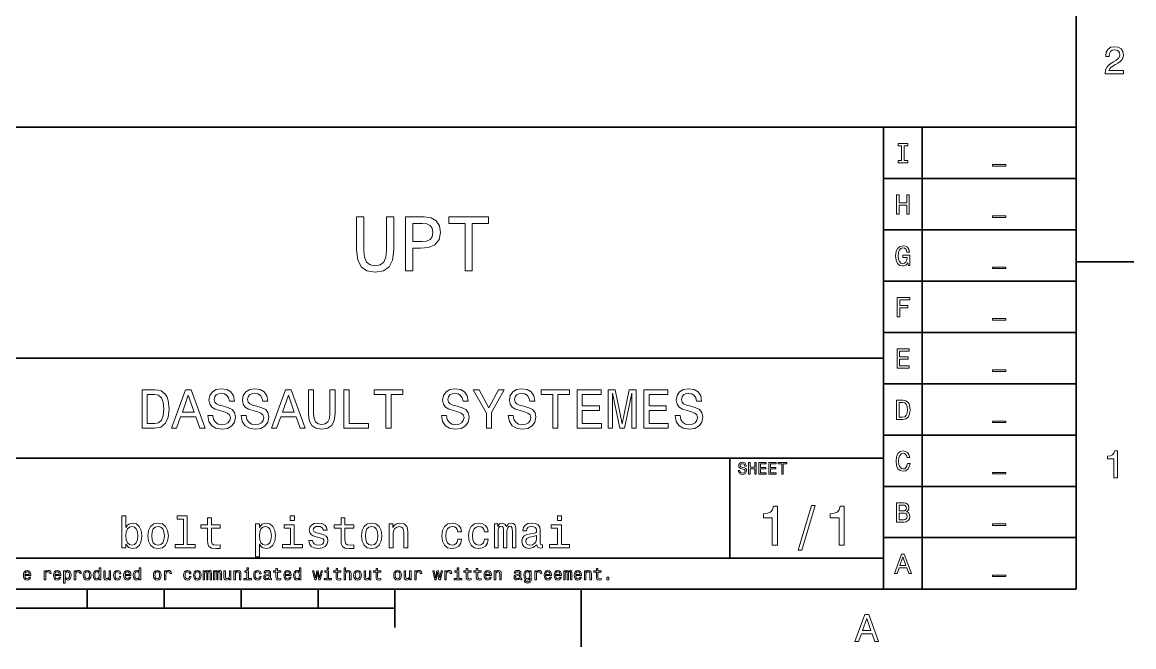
# Model space of a CAD drawing. Extents: x 0 to 297, y 0 to 210.
# Drawn here: x 150.1 to 294.5, y 2.5 to 83.6 of the extents above; entities that cross this region are included whole.
import ezdxf

# ---------------------------------------------------------------- set-up
doc = ezdxf.new("R2010")
doc.units = 0

msp = doc.modelspace()

# ---------------------------------------------------------------- linework, layer by layer
at = {"color": 7, "lineweight": 35}
for p, q in [((287, 10), (287, 200)), ((97, 70), (287, 70)), ((262, 10), (262, 70)), ((267, 10), (267, 70)), ((287, 70), (287, 10)), ((262, 63.33), (287, 63.33)), ((262, 56.67), (287, 56.67)), ((262, 50), (287, 50)), ((262, 43.33), (287, 43.33)), ((97, 40), (262, 40)), ((262, 36.67), (287, 36.67)), ((262, 30), (287, 30)), ((97, 27), (262, 27)), ((262, 23.33), (287, 23.33)), ((262, 16.67), (287, 16.67)), ((97, 14), (262, 14)), ((10, 10), (287, 10)), ((97, 10), (287, 10)), ((98.5, 7.5), (198.5, 7.5))]:
    msp.add_line(p, q, dxfattribs=at)
at = {"color": 7, "lineweight": 35, "ltscale": 0.1875}
for p, q in [((287, 52.5), (294.5, 52.5)), ((222.7, 10), (222.7, 2.5))]:
    msp.add_line(p, q, dxfattribs=at)
at = {"color": 7, "lineweight": 35, "ltscale": 0.325}
msp.add_line((242, 14), (242, 27), dxfattribs=at)
at = {"color": 7, "lineweight": 35, "ltscale": 0.0625}
for p, q in [((158.5, 10), (158.5, 7.5)), ((168.5, 10), (168.5, 7.5)), ((178.5, 10), (178.5, 7.5)), ((188.5, 10), (188.5, 7.5))]:
    msp.add_line(p, q, dxfattribs=at)
at = {"color": 7, "lineweight": 35, "ltscale": 0.125}
msp.add_line((198.5, 10), (198.5, 5), dxfattribs=at)
at = {"color": 7, "lineweight": 13}
for points in [[(290.77, 76.92), (293.18, 76.92), (293.18, 77.35), (291.27, 77.35), (291.38, 77.59), (291.56, 77.78), (292.12, 78.14), (292.42, 78.29), (292.75, 78.51), (292.99, 78.76), (293.12, 79.06), (293.18, 79.4), (293.09, 79.82), (292.85, 80.15), (292.49, 80.37), (292.02, 80.44), (291.54, 80.36), (291.17, 80.12), (290.93, 79.74), (290.85, 79.24), (290.85, 79.17), (291.31, 79.17), (291.31, 79.21), (291.35, 79.55), (291.49, 79.81), (291.71, 79.97), (291.99, 80.02), (292.29, 79.97), (292.5, 79.85), (292.65, 79.65), (292.7, 79.4), (292.66, 79.17), (292.56, 78.97), (292.4, 78.8), (292.18, 78.65), (291.88, 78.49), (291.39, 78.18), (291.04, 77.84), (290.84, 77.44), (290.77, 76.93)], [(264.33, 65.66), (263.87, 65.66), (263.87, 65.36), (265.13, 65.36), (265.13, 65.66), (264.67, 65.66), (264.67, 67.55), (265.13, 67.55), (265.13, 67.86), (263.87, 67.86), (263.87, 67.55), (264.33, 67.55)], [(276.13, 65.14), (276.13, 64.94), (277.87, 64.94), (277.87, 65.14)], [(263.66, 58.69), (264, 58.69), (264, 59.86), (265, 59.86), (265, 58.69), (265.33, 58.69), (265.33, 61.19), (265, 61.19), (265, 60.17), (264, 60.17), (264, 61.19), (263.66, 61.19)], [(193.52, 54), (193.66, 52.74), (194.1, 51.84), (194.85, 51.32), (195.93, 51.14), (197, 51.32), (197.74, 51.84), (198.19, 52.73), (198.34, 54), (198.34, 58.33), (197.4, 58.33), (197.4, 53.95), (197.31, 53.09), (197.04, 52.47), (196.57, 52.11), (195.93, 51.99), (195.26, 52.11), (194.8, 52.47), (194.53, 53.08), (194.45, 53.95), (194.45, 58.33), (193.52, 58.33)], [(199.87, 51.33), (200.8, 51.33), (200.8, 54.29), (201.83, 54.29), (202.87, 54.34), (203.69, 54.69), (204.23, 55.38), (204.41, 56.32), (204.27, 57.18), (203.87, 57.82), (203.2, 58.2), (202.29, 58.33), (199.87, 58.33)], [(207.61, 51.33), (208.54, 51.33), (208.54, 57.49), (210.65, 57.49), (210.65, 58.33), (205.48, 58.33), (205.48, 57.49), (207.61, 57.49)], [(276.13, 58.47), (276.13, 58.27), (277.87, 58.27), (277.87, 58.47)], [(202.04, 57.48), (202.65, 57.42), (203.09, 57.22), (203.35, 56.87), (203.44, 56.32), (203.34, 55.73), (203.07, 55.38), (202.61, 55.2), (201.97, 55.15), (200.8, 55.15), (200.8, 57.48)], [(265.16, 52.36), (265.22, 52.02), (265.4, 52.02), (265.4, 53.37), (264.49, 53.37), (264.49, 53.07), (265.05, 53.07), (265.05, 53.05), (265.01, 52.72), (264.89, 52.47), (264.72, 52.32), (264.5, 52.27), (264.25, 52.33), (264.06, 52.52), (263.94, 52.85), (263.89, 53.28), (263.93, 53.72), (264.06, 54.04), (264.25, 54.24), (264.51, 54.3), (264.69, 54.27), (264.84, 54.17), (264.95, 54), (265.01, 53.77), (265.37, 53.77), (265.27, 54.12), (265.1, 54.38), (264.85, 54.53), (264.54, 54.59), (264.13, 54.5), (263.82, 54.24), (263.62, 53.83), (263.55, 53.27), (263.62, 52.72), (263.82, 52.3), (264.11, 52.04), (264.47, 51.96), (264.68, 51.98), (264.86, 52.06), (265.02, 52.18)], [(276.13, 51.81), (276.13, 51.61), (277.87, 51.61), (277.87, 51.81)], [(263.76, 45.36), (264.1, 45.36), (264.1, 46.51), (265.15, 46.51), (265.15, 46.81), (264.1, 46.81), (264.1, 47.55), (265.39, 47.55), (265.39, 47.86), (263.76, 47.86)], [(276.13, 45.14), (276.13, 44.94), (277.87, 44.94), (277.87, 45.14)], [(263.74, 38.69), (265.33, 38.69), (265.33, 38.99), (264.07, 38.99), (264.07, 39.84), (265.19, 39.84), (265.19, 40.14), (264.07, 40.14), (264.07, 40.89), (265.3, 40.89), (265.3, 41.19), (263.74, 41.19)], [(276.13, 38.47), (276.13, 38.27), (277.87, 38.27), (277.87, 38.47)], [(167.3, 35.88), (165.63, 35.88), (165.63, 30.88), (167.3, 30.88), (168.08, 31.04), (168.66, 31.52), (169.02, 32.31), (169.15, 33.38), (169.04, 34.48), (168.89, 34.91), (168.69, 35.25), (168.11, 35.72), (167.73, 35.84)], [(167.24, 35.28), (167.79, 35.18), (168.17, 34.84), (168.39, 34.25), (168.46, 33.38), (168.38, 32.54), (168.16, 31.95), (167.78, 31.59), (167.24, 31.48), (166.3, 31.48), (166.3, 35.28)], [(169.45, 30.88), (170.11, 30.88), (170.64, 32.35), (172.63, 32.35), (173.16, 30.88), (173.84, 30.88), (172.01, 35.89), (171.27, 35.89)], [(170.87, 32.96), (171.64, 35.17), (172.41, 32.96)], [(174.84, 32.53), (174.18, 32.53), (174.33, 31.77), (174.69, 31.21), (175.24, 30.87), (175.99, 30.74), (176.73, 30.86), (177.29, 31.18), (177.64, 31.67), (177.77, 32.33), (177.66, 32.92), (177.36, 33.3), (176.87, 33.55), (176.21, 33.74), (175.65, 33.88), (175.29, 34.04), (175.08, 34.27), (175.01, 34.63), (175.08, 34.95), (175.26, 35.2), (175.55, 35.36), (175.95, 35.42), (176.35, 35.35), (176.67, 35.15), (176.88, 34.83), (176.98, 34.39), (177.63, 34.39), (177.63, 34.4), (177.52, 35.08), (177.18, 35.59), (176.65, 35.9), (175.93, 36.01), (175.28, 35.9), (174.77, 35.6), (174.45, 35.13), (174.33, 34.53), (174.43, 33.99), (174.7, 33.62), (175.13, 33.37), (175.72, 33.19), (176.31, 33.02), (176.75, 32.86), (177.01, 32.63), (177.11, 32.26), (177.02, 31.88), (176.8, 31.59), (176.46, 31.41), (176.02, 31.35), (175.53, 31.43), (175.16, 31.66), (174.92, 32.03)], [(179.18, 32.53), (178.52, 32.53), (178.66, 31.77), (179.02, 31.21), (179.58, 30.87), (180.33, 30.74), (181.07, 30.86), (181.63, 31.18), (181.98, 31.67), (182.11, 32.33), (182, 32.92), (181.7, 33.3), (181.21, 33.55), (180.55, 33.74), (179.99, 33.88), (179.62, 34.04), (179.41, 34.27), (179.35, 34.63), (179.41, 34.95), (179.6, 35.2), (179.89, 35.36), (180.29, 35.42), (180.69, 35.35), (181.01, 35.15), (181.21, 34.83), (181.32, 34.39), (181.97, 34.39), (181.97, 34.4), (181.86, 35.08), (181.52, 35.59), (180.98, 35.9), (180.26, 36.01), (179.62, 35.9), (179.11, 35.6), (178.79, 35.13), (178.67, 34.53), (178.77, 33.99), (179.04, 33.62), (179.47, 33.37), (180.06, 33.19), (180.65, 33.02), (181.09, 32.86), (181.35, 32.63), (181.45, 32.26), (181.36, 31.88), (181.14, 31.59), (180.8, 31.41), (180.36, 31.35), (179.87, 31.43), (179.49, 31.66), (179.26, 32.03)], [(182.46, 30.88), (183.12, 30.88), (183.65, 32.35), (185.65, 32.35), (186.17, 30.88), (186.85, 30.88), (185.02, 35.89), (184.28, 35.89)], [(183.88, 32.96), (184.65, 35.17), (185.42, 32.96)], [(187.27, 32.78), (187.37, 31.88), (187.68, 31.24), (188.22, 30.87), (188.99, 30.74), (189.75, 30.87), (190.29, 31.24), (190.6, 31.88), (190.71, 32.78), (190.71, 35.88), (190.04, 35.88), (190.04, 32.75), (189.98, 32.13), (189.78, 31.7), (189.45, 31.44), (188.99, 31.35), (188.51, 31.44), (188.18, 31.7), (187.99, 32.13), (187.93, 32.75), (187.93, 35.88), (187.27, 35.88)], [(191.86, 30.88), (195.08, 30.88), (195.08, 31.49), (192.53, 31.49), (192.53, 35.88), (191.86, 35.88)], [(197.33, 30.88), (197.99, 30.88), (197.99, 35.28), (199.51, 35.28), (199.51, 35.88), (195.81, 35.88), (195.81, 35.28), (197.33, 35.28)], [(205.2, 32.53), (204.54, 32.53), (204.69, 31.77), (205.05, 31.21), (205.6, 30.87), (206.35, 30.74), (207.09, 30.86), (207.65, 31.18), (208, 31.67), (208.13, 32.33), (208.02, 32.92), (207.72, 33.3), (207.23, 33.55), (206.57, 33.74), (206.01, 33.88), (205.65, 34.04), (205.44, 34.27), (205.37, 34.63), (205.44, 34.95), (205.62, 35.2), (205.91, 35.36), (206.31, 35.42), (206.71, 35.35), (207.03, 35.15), (207.24, 34.83), (207.34, 34.39), (207.99, 34.39), (207.99, 34.4), (207.88, 35.08), (207.54, 35.59), (207.01, 35.9), (206.29, 36.01), (205.64, 35.9), (205.13, 35.6), (204.81, 35.13), (204.69, 34.53), (204.79, 33.99), (205.06, 33.62), (205.49, 33.37), (206.09, 33.19), (206.67, 33.02), (207.11, 32.86), (207.37, 32.63), (207.47, 32.26), (207.38, 31.88), (207.16, 31.59), (206.82, 31.41), (206.38, 31.35), (205.89, 31.43), (205.52, 31.66), (205.28, 32.03)], [(211.05, 30.88), (211.05, 32.91), (212.69, 35.89), (211.94, 35.89), (210.71, 33.52), (209.46, 35.89), (208.66, 35.89), (210.38, 32.86), (210.38, 30.88)], [(213.87, 32.53), (213.22, 32.53), (213.36, 31.77), (213.72, 31.21), (214.28, 30.87), (215.03, 30.74), (215.77, 30.86), (216.32, 31.18), (216.68, 31.67), (216.81, 32.33), (216.7, 32.92), (216.39, 33.3), (215.9, 33.55), (215.25, 33.74), (214.69, 33.88), (214.32, 34.04), (214.11, 34.27), (214.05, 34.63), (214.11, 34.95), (214.3, 35.2), (214.59, 35.36), (214.98, 35.42), (215.39, 35.35), (215.7, 35.15), (215.91, 34.83), (216.01, 34.39), (216.67, 34.39), (216.67, 34.4), (216.55, 35.08), (216.21, 35.59), (215.68, 35.9), (214.96, 36.01), (214.31, 35.9), (213.81, 35.6), (213.48, 35.13), (213.37, 34.53), (213.46, 33.99), (213.74, 33.62), (214.17, 33.37), (214.76, 33.19), (215.34, 33.02), (215.78, 32.86), (216.05, 32.63), (216.14, 32.26), (216.06, 31.88), (215.83, 31.59), (215.49, 31.41), (215.05, 31.35), (214.56, 31.43), (214.19, 31.66), (213.95, 32.03)], [(219.02, 30.88), (219.68, 30.88), (219.68, 35.28), (221.19, 35.28), (221.19, 35.88), (217.5, 35.88), (217.5, 35.28), (219.02, 35.28)], [(222.17, 30.88), (225.34, 30.88), (225.34, 31.49), (222.84, 31.49), (222.84, 33.18), (225.07, 33.18), (225.07, 33.78), (222.84, 33.78), (222.84, 35.28), (225.29, 35.28), (225.29, 35.88), (222.17, 35.88)], [(226.22, 30.88), (226.78, 30.88), (226.78, 35.42), (227.71, 30.88), (228.33, 30.88), (229.26, 35.42), (229.26, 30.88), (229.82, 30.88), (229.82, 35.88), (228.95, 35.88), (228.02, 31.47), (227.11, 35.88), (226.22, 35.88)], [(230.85, 30.88), (234.02, 30.88), (234.02, 31.49), (231.51, 31.49), (231.51, 33.18), (233.74, 33.18), (233.74, 33.78), (231.51, 33.78), (231.51, 35.28), (233.96, 35.28), (233.96, 35.88), (230.85, 35.88)], [(235.56, 32.53), (234.9, 32.53), (235.05, 31.77), (235.41, 31.21), (235.96, 30.87), (236.71, 30.74), (237.45, 30.86), (238.01, 31.18), (238.36, 31.67), (238.49, 32.33), (238.38, 32.92), (238.08, 33.3), (237.59, 33.55), (236.94, 33.74), (236.37, 33.88), (236.01, 34.04), (235.8, 34.27), (235.73, 34.63), (235.8, 34.95), (235.98, 35.2), (236.27, 35.36), (236.67, 35.42), (237.07, 35.35), (237.39, 35.15), (237.6, 34.83), (237.7, 34.39), (238.35, 34.39), (238.35, 34.4), (238.24, 35.08), (237.9, 35.59), (237.37, 35.9), (236.65, 36.01), (236, 35.9), (235.49, 35.6), (235.17, 35.13), (235.05, 34.53), (235.15, 33.99), (235.42, 33.62), (235.85, 33.37), (236.45, 33.19), (237.03, 33.02), (237.47, 32.86), (237.73, 32.63), (237.83, 32.26), (237.74, 31.88), (237.52, 31.59), (237.18, 31.41), (236.74, 31.35), (236.25, 31.43), (235.88, 31.66), (235.64, 32.03)], [(264.5, 34.52), (263.66, 34.52), (263.66, 32.02), (264.5, 32.02), (264.89, 32.1), (265.18, 32.34), (265.36, 32.74), (265.43, 33.27), (265.37, 33.82), (265.3, 34.04), (265.2, 34.21), (264.9, 34.44), (264.71, 34.5)], [(264.47, 34.22), (264.74, 34.17), (264.93, 34.01), (265.04, 33.71), (265.08, 33.27), (265.04, 32.85), (264.93, 32.56), (264.74, 32.38), (264.47, 32.32), (264, 32.32), (264, 34.22)], [(276.13, 31.81), (276.13, 31.61), (277.87, 31.61), (277.87, 31.81)], [(265.08, 26.29), (265.01, 25.98), (264.89, 25.77), (264.73, 25.63), (264.53, 25.59), (264.3, 25.66), (264.11, 25.85), (263.99, 26.17), (263.95, 26.61), (263.99, 27.04), (264.11, 27.36), (264.29, 27.56), (264.53, 27.63), (264.71, 27.59), (264.85, 27.49), (264.97, 27.33), (265.05, 27.1), (265.39, 27.1), (265.28, 27.45), (265.09, 27.71), (264.84, 27.87), (264.53, 27.93), (264.15, 27.84), (263.86, 27.58), (263.67, 27.17), (263.61, 26.61), (263.67, 26.05), (263.86, 25.63), (264.15, 25.38), (264.53, 25.29), (264.87, 25.36), (265.14, 25.55), (265.33, 25.86), (265.43, 26.29)], [(291.91, 24.42), (292.37, 24.42), (292.37, 27.94), (292.03, 27.94), (291.93, 27.63), (291.75, 27.43), (291.48, 27.31), (291.09, 27.27), (291.09, 26.91), (291.91, 26.91)], [(243.31, 25.41), (243.11, 25.41), (243.16, 25.18), (243.26, 25.02), (243.43, 24.91), (243.65, 24.88), (243.88, 24.91), (244.04, 25.01), (244.15, 25.16), (244.19, 25.35), (244.16, 25.53), (244.07, 25.64), (243.92, 25.72), (243.72, 25.78), (243.55, 25.82), (243.44, 25.87), (243.38, 25.93), (243.36, 26.04), (243.38, 26.14), (243.44, 26.21), (243.52, 26.26), (243.64, 26.28), (243.76, 26.26), (243.86, 26.2), (243.92, 26.1), (243.95, 25.97), (244.15, 25.97), (244.15, 25.98), (244.11, 26.18), (244.01, 26.33), (243.85, 26.43), (243.64, 26.46), (243.44, 26.43), (243.29, 26.33), (243.19, 26.19), (243.16, 26.01), (243.19, 25.85), (243.27, 25.74), (243.4, 25.67), (243.57, 25.61), (243.75, 25.56), (243.88, 25.51), (243.96, 25.44), (243.99, 25.33), (243.96, 25.22), (243.9, 25.13), (243.8, 25.08), (243.66, 25.06), (243.52, 25.08), (243.4, 25.15), (243.33, 25.26)], [(244.45, 24.92), (244.65, 24.92), (244.65, 25.62), (245.25, 25.62), (245.25, 24.92), (245.45, 24.92), (245.45, 26.42), (245.25, 26.42), (245.25, 25.81), (244.65, 25.81), (244.65, 26.42), (244.45, 26.42)], [(245.8, 24.92), (246.75, 24.92), (246.75, 25.1), (246, 25.1), (246, 25.61), (246.67, 25.61), (246.67, 25.79), (246, 25.79), (246, 26.24), (246.73, 26.24), (246.73, 26.42), (245.8, 26.42)], [(247.1, 24.92), (248.05, 24.92), (248.05, 25.1), (247.3, 25.1), (247.3, 25.61), (247.97, 25.61), (247.97, 25.79), (247.3, 25.79), (247.3, 26.24), (248.03, 26.24), (248.03, 26.42), (247.1, 26.42)], [(248.76, 24.92), (248.95, 24.92), (248.95, 26.24), (249.41, 26.24), (249.41, 26.42), (248.3, 26.42), (248.3, 26.24), (248.76, 26.24)], [(276.13, 25.14), (276.13, 24.94), (277.87, 24.94), (277.87, 25.14)], [(247.53, 15.7), (248.19, 15.7), (248.19, 20.74), (247.7, 20.74), (247.57, 20.3), (247.31, 20), (246.91, 19.83), (246.37, 19.77), (246.37, 19.26), (247.53, 19.26)], [(250.88, 15.03), (251.37, 15.03), (253.12, 20.84), (252.61, 20.84)], [(256.21, 15.7), (256.86, 15.7), (256.86, 20.74), (256.37, 20.74), (256.24, 20.3), (255.98, 20), (255.59, 19.83), (255.04, 19.77), (255.04, 19.26), (256.21, 19.26)], [(264.95, 20.04), (265.2, 20.25), (265.27, 20.39), (265.29, 20.56), (265.24, 20.83), (265.1, 21.03), (264.87, 21.15), (264.56, 21.19), (263.67, 21.19), (263.67, 18.69), (264.61, 18.69), (264.94, 18.74), (265.19, 18.89), (265.35, 19.12), (265.4, 19.44), (265.37, 19.65), (265.28, 19.83), (265.14, 19.96)], [(264.49, 20.15), (264, 20.15), (264, 20.89), (264.52, 20.89), (264.71, 20.87), (264.85, 20.81), (264.93, 20.69), (264.96, 20.53), (264.93, 20.36), (264.84, 20.25), (264.69, 20.17)], [(163.53, 15.84), (163.9, 15.39), (164.41, 15.25), (164.9, 15.36), (165.29, 15.69), (165.53, 16.21), (165.62, 16.91), (165.53, 17.61), (165.28, 18.13), (164.9, 18.45), (164.41, 18.56), (163.91, 18.41), (163.7, 18.23), (163.53, 17.98), (163.53, 19.5), (163.02, 19.5), (163.02, 15.36), (163.53, 15.36)], [(171, 19.07), (171, 15.79), (169.95, 15.79), (169.95, 15.36), (172.54, 15.36), (172.54, 15.79), (171.5, 15.79), (171.5, 19.5), (170.2, 19.5), (170.2, 19.07)], [(174.14, 17.92), (174.14, 16.37), (174.17, 15.87), (174.33, 15.52), (174.66, 15.32), (175.2, 15.25), (175.8, 15.28), (175.8, 15.72), (175.37, 15.68), (174.97, 15.73), (174.76, 15.87), (174.66, 16.12), (174.65, 16.46), (174.65, 17.92), (175.8, 17.92), (175.8, 18.35), (174.65, 18.35), (174.65, 19.26), (174.14, 19.26), (174.14, 18.35), (173.26, 18.35), (173.26, 17.92)], [(185.44, 19.5), (184.9, 19.5), (184.9, 18.92), (185.44, 18.92)], [(191.49, 17.92), (191.49, 16.37), (191.52, 15.87), (191.68, 15.52), (192.01, 15.32), (192.55, 15.25), (193.15, 15.28), (193.15, 15.72), (192.71, 15.68), (192.32, 15.73), (192.1, 15.87), (192.01, 16.12), (191.99, 16.46), (191.99, 17.92), (193.15, 17.92), (193.15, 18.35), (191.99, 18.35), (191.99, 19.26), (191.49, 19.26), (191.49, 18.35), (190.61, 18.35), (190.61, 17.92)], [(220.13, 19.5), (219.6, 19.5), (219.6, 18.92), (220.13, 18.92)], [(264.57, 18.99), (264, 18.99), (264, 19.85), (264.54, 19.85), (264.76, 19.83), (264.93, 19.75), (265.02, 19.62), (265.05, 19.43), (265.02, 19.23), (264.93, 19.1), (264.78, 19.01)], [(165.1, 16.91), (165.04, 16.39), (164.89, 16.01), (164.64, 15.78), (164.33, 15.71), (163.99, 15.78), (163.74, 16.01), (163.59, 16.39), (163.53, 16.91), (163.59, 17.43), (163.74, 17.8), (163.99, 18.03), (164.33, 18.11), (164.64, 18.03), (164.89, 17.8), (165.04, 17.42)], [(166.37, 16.9), (166.46, 16.2), (166.73, 15.68), (167.15, 15.36), (167.71, 15.25), (168.27, 15.36), (168.69, 15.68), (168.96, 16.2), (169.05, 16.9), (168.96, 17.61), (168.69, 18.13), (168.27, 18.45), (167.71, 18.56), (167.15, 18.45), (166.73, 18.13), (166.46, 17.61)], [(166.89, 16.91), (166.94, 17.43), (167.1, 17.8), (167.36, 18.03), (167.71, 18.12), (168.06, 18.03), (168.32, 17.81), (168.48, 17.43), (168.54, 16.91), (168.48, 16.39), (168.32, 16.01), (168.06, 15.78), (167.71, 15.7), (167.36, 15.78), (167.1, 16.01), (166.94, 16.39)], [(180.88, 17.98), (180.88, 18.46), (180.37, 18.46), (180.37, 14.16), (180.88, 14.16), (180.88, 15.83), (181.05, 15.56), (181.26, 15.38), (181.76, 15.25), (182.25, 15.36), (182.63, 15.69), (182.88, 16.21), (182.97, 16.91), (182.88, 17.61), (182.63, 18.13), (182.25, 18.45), (181.76, 18.56), (181.49, 18.53), (181.25, 18.42), (181.05, 18.24)], [(181.68, 15.71), (181.34, 15.78), (181.09, 16.01), (180.93, 16.39), (180.88, 16.91), (180.93, 17.43), (181.09, 17.8), (181.34, 18.03), (181.68, 18.11), (181.99, 18.03), (182.24, 17.8), (182.39, 17.42), (182.45, 16.91), (182.39, 16.39), (182.24, 16.01), (181.99, 15.78)], [(185.42, 15.79), (185.42, 18.35), (184.12, 18.35), (184.12, 17.92), (184.91, 17.92), (184.91, 15.79), (183.87, 15.79), (183.87, 15.36), (186.47, 15.36), (186.47, 15.79)], [(188.85, 17.16), (188.36, 17.28), (188, 17.41), (187.88, 17.68), (187.91, 17.87), (188.03, 18.01), (188.23, 18.1), (188.51, 18.13), (188.78, 18.1), (189, 17.99), (189.14, 17.84), (189.19, 17.63), (189.69, 17.63), (189.69, 17.64), (189.6, 18.02), (189.37, 18.31), (189, 18.5), (188.51, 18.56), (188.02, 18.5), (187.67, 18.31), (187.44, 18.02), (187.37, 17.67), (187.42, 17.32), (187.59, 17.08), (187.85, 16.9), (188.24, 16.78), (188.8, 16.65), (189.15, 16.5), (189.24, 16.39), (189.27, 16.21), (189.22, 16), (189.08, 15.84), (188.86, 15.73), (188.56, 15.7), (188.24, 15.73), (188.01, 15.86), (187.86, 16.05), (187.79, 16.32), (187.3, 16.32), (187.38, 15.86), (187.62, 15.53), (187.99, 15.33), (188.51, 15.25), (189.05, 15.33), (189.45, 15.53), (189.69, 15.85), (189.78, 16.27), (189.72, 16.63), (189.54, 16.88), (189.24, 17.04)], [(194.13, 16.9), (194.22, 16.2), (194.48, 15.68), (194.9, 15.36), (195.47, 15.25), (196.03, 15.36), (196.45, 15.68), (196.71, 16.2), (196.81, 16.9), (196.71, 17.61), (196.45, 18.13), (196.03, 18.45), (195.47, 18.56), (194.9, 18.45), (194.48, 18.13), (194.22, 17.61)], [(194.65, 16.91), (194.7, 17.43), (194.86, 17.8), (195.12, 18.03), (195.47, 18.12), (195.82, 18.03), (196.07, 17.81), (196.24, 17.43), (196.29, 16.91), (196.24, 16.39), (196.07, 16.01), (195.82, 15.78), (195.47, 15.7), (195.12, 15.78), (194.86, 16.01), (194.7, 16.39)], [(197.75, 15.36), (198.25, 15.36), (198.25, 17.15), (198.31, 17.56), (198.47, 17.86), (198.73, 18.04), (199.08, 18.11), (199.35, 18.05), (199.53, 17.9), (199.61, 17.64), (199.64, 17.29), (199.64, 15.36), (200.15, 15.36), (200.15, 17.39), (200.13, 17.8), (200.02, 18.14), (199.68, 18.46), (199.15, 18.56), (198.86, 18.52), (198.61, 18.41), (198.4, 18.23), (198.23, 17.98), (198.23, 18.46), (197.75, 18.46)], [(206.66, 17.43), (207.16, 17.43), (207.05, 17.89), (206.81, 18.25), (206.42, 18.48), (205.92, 18.56), (205.37, 18.45), (204.95, 18.13), (204.68, 17.6), (204.59, 16.9), (204.67, 16.2), (204.93, 15.68), (205.34, 15.36), (205.9, 15.25), (206.4, 15.34), (206.78, 15.58), (207.05, 15.96), (207.16, 16.47), (206.68, 16.47), (206.59, 16.14), (206.43, 15.9), (206.2, 15.75), (205.92, 15.71), (205.57, 15.78), (205.31, 16.01), (205.16, 16.39), (205.11, 16.92), (205.16, 17.44), (205.32, 17.81), (205.58, 18.04), (205.92, 18.12), (206.22, 18.07), (206.44, 17.94), (206.59, 17.72)], [(210.13, 17.43), (210.63, 17.43), (210.52, 17.89), (210.28, 18.25), (209.89, 18.48), (209.39, 18.56), (208.84, 18.45), (208.41, 18.13), (208.15, 17.6), (208.06, 16.9), (208.14, 16.2), (208.4, 15.68), (208.81, 15.36), (209.37, 15.25), (209.87, 15.34), (210.25, 15.58), (210.52, 15.96), (210.63, 16.47), (210.15, 16.47), (210.06, 16.14), (209.9, 15.9), (209.67, 15.75), (209.39, 15.71), (209.04, 15.78), (208.78, 16.01), (208.63, 16.39), (208.58, 16.92), (208.63, 17.44), (208.79, 17.81), (209.05, 18.04), (209.39, 18.12), (209.69, 18.07), (209.91, 17.94), (210.06, 17.72)], [(211.42, 15.36), (211.89, 15.36), (211.89, 17.43), (211.92, 17.74), (212.01, 17.97), (212.14, 18.1), (212.31, 18.15), (212.45, 18.1), (212.54, 17.99), (212.59, 17.79), (212.61, 17.53), (212.61, 15.36), (213.04, 15.36), (213.04, 17.43), (213.07, 17.73), (213.16, 17.96), (213.3, 18.1), (213.47, 18.15), (213.61, 18.1), (213.7, 17.99), (213.76, 17.53), (213.76, 15.36), (214.22, 15.36), (214.22, 17.5), (214.2, 17.94), (214.1, 18.28), (213.92, 18.49), (213.62, 18.56), (213.27, 18.45), (213, 18.12), (212.78, 18.44), (212.43, 18.56), (212.1, 18.45), (211.87, 18.13), (211.87, 18.46), (211.42, 18.46)], [(216.93, 15.76), (216.93, 15.75), (216.96, 15.55), (217.05, 15.41), (217.41, 15.3), (217.69, 15.35), (217.69, 15.74), (217.57, 15.72), (217.41, 15.8), (217.38, 16.03), (217.38, 17.63), (217.31, 18.04), (217.11, 18.33), (216.76, 18.5), (216.27, 18.56), (215.78, 18.5), (215.42, 18.3), (215.2, 17.99), (215.12, 17.59), (215.12, 17.56), (215.58, 17.56), (215.62, 17.8), (215.75, 17.97), (215.95, 18.07), (216.25, 18.12), (216.53, 18.09), (216.73, 18), (216.85, 17.85), (216.89, 17.64), (216.87, 17.4), (216.78, 17.28), (216.55, 17.22), (216.12, 17.18), (215.62, 17.07), (215.27, 16.89), (215.06, 16.6), (215, 16.17), (215.05, 15.79), (215.23, 15.51), (215.52, 15.33), (215.92, 15.27), (216.46, 15.39)], [(220.12, 15.79), (220.12, 18.35), (218.81, 18.35), (218.81, 17.92), (219.61, 17.92), (219.61, 15.79), (218.57, 15.79), (218.57, 15.36), (221.16, 15.36), (221.16, 15.79)], [(276.13, 18.47), (276.13, 18.27), (277.87, 18.27), (277.87, 18.47)], [(216.88, 16.44), (216.81, 16.14), (216.62, 15.91), (216.35, 15.76), (216.01, 15.71), (215.79, 15.74), (215.63, 15.83), (215.53, 15.99), (215.5, 16.22), (215.53, 16.42), (215.62, 16.56), (215.99, 16.73), (216.46, 16.8), (216.88, 16.93)], [(263.4, 12.02), (263.74, 12.02), (264, 12.76), (265, 12.76), (265.26, 12.02), (265.6, 12.02), (264.68, 14.53), (264.32, 14.53)], [(264.11, 13.06), (264.5, 14.17), (264.89, 13.06)], [(150.42, 11.74), (151.18, 11.74), (151.18, 11.83), (151.14, 12.08), (151.05, 12.26), (150.9, 12.38), (150.7, 12.42), (150.5, 12.37), (150.35, 12.25), (150.25, 12.06), (150.22, 11.8), (150.25, 11.53), (150.35, 11.34), (150.5, 11.21), (150.69, 11.17), (150.86, 11.2), (151, 11.27), (151.1, 11.39), (151.16, 11.55), (150.97, 11.55), (150.93, 11.46), (150.87, 11.4), (150.71, 11.34), (150.59, 11.37), (150.5, 11.44), (150.44, 11.57), (150.42, 11.73)], [(150.42, 11.9), (150.44, 12.05), (150.5, 12.16), (150.59, 12.23), (150.7, 12.25), (150.82, 12.23), (150.91, 12.16), (150.96, 12.05), (150.98, 11.9)], [(152.92, 11.21), (153.11, 11.21), (153.11, 11.88), (153.13, 12.04), (153.19, 12.15), (153.29, 12.22), (153.41, 12.25), (153.51, 12.23), (153.58, 12.19), (153.62, 12.11), (153.64, 12.01), (153.83, 12.01), (153.8, 12.19), (153.73, 12.31), (153.61, 12.39), (153.45, 12.42), (153.34, 12.4), (153.25, 12.36), (153.16, 12.28), (153.1, 12.18), (153.1, 12.38), (152.92, 12.38)], [(154.32, 11.74), (155.08, 11.74), (155.08, 11.83), (155.05, 12.08), (154.95, 12.26), (154.8, 12.38), (154.6, 12.42), (154.4, 12.37), (154.25, 12.25), (154.15, 12.06), (154.12, 11.8), (154.15, 11.53), (154.25, 11.34), (154.4, 11.21), (154.59, 11.17), (154.76, 11.2), (154.9, 11.27), (155, 11.39), (155.06, 11.55), (154.87, 11.55), (154.83, 11.46), (154.78, 11.4), (154.62, 11.34), (154.49, 11.37), (154.4, 11.44), (154.34, 11.57), (154.32, 11.73)], [(154.32, 11.9), (154.34, 12.05), (154.4, 12.16), (154.49, 12.23), (154.61, 12.25), (154.72, 12.23), (154.81, 12.16), (154.86, 12.05), (154.88, 11.9)], [(155.63, 12.2), (155.63, 12.38), (155.44, 12.38), (155.44, 10.76), (155.63, 10.76), (155.63, 11.39), (155.7, 11.29), (155.78, 11.22), (155.97, 11.17), (156.15, 11.21), (156.29, 11.34), (156.38, 11.53), (156.42, 11.8), (156.38, 12.06), (156.29, 12.25), (156.15, 12.37), (155.97, 12.42), (155.86, 12.4), (155.77, 12.36), (155.7, 12.29)], [(155.93, 11.34), (155.81, 11.37), (155.71, 11.46), (155.65, 11.6), (155.64, 11.8), (155.65, 11.99), (155.71, 12.13), (155.81, 12.22), (155.93, 12.25), (156.05, 12.22), (156.14, 12.13), (156.2, 11.99), (156.22, 11.8), (156.2, 11.6), (156.14, 11.46), (156.05, 11.37)], [(156.83, 11.21), (157.02, 11.21), (157.02, 11.88), (157.04, 12.04), (157.09, 12.15), (157.19, 12.22), (157.32, 12.25), (157.41, 12.23), (157.48, 12.19), (157.53, 12.11), (157.54, 12.01), (157.73, 12.01), (157.71, 12.19), (157.64, 12.31), (157.52, 12.39), (157.36, 12.42), (157.25, 12.4), (157.15, 12.36), (157.07, 12.28), (157, 12.18), (157, 12.38), (156.83, 12.38)], [(158, 11.79), (158.03, 11.53), (158.13, 11.34), (158.29, 11.21), (158.5, 11.17), (158.71, 11.21), (158.87, 11.33), (158.97, 11.53), (159.01, 11.79), (158.97, 12.06), (158.87, 12.25), (158.71, 12.37), (158.5, 12.42), (158.29, 12.37), (158.13, 12.25), (158.03, 12.06)], [(158.19, 11.8), (158.21, 11.99), (158.27, 12.13), (158.37, 12.22), (158.5, 12.25), (158.63, 12.22), (158.73, 12.13), (158.79, 11.99), (158.81, 11.8), (158.79, 11.6), (158.73, 11.46), (158.63, 11.37), (158.5, 11.34), (158.37, 11.37), (158.27, 11.46), (158.21, 11.6)], [(160.07, 11.39), (160.07, 11.21), (160.26, 11.21), (160.26, 12.77), (160.07, 12.77), (160.07, 12.2), (159.93, 12.36), (159.84, 12.4), (159.74, 12.42), (159.55, 12.37), (159.41, 12.25), (159.32, 12.06), (159.29, 11.8), (159.32, 11.53), (159.41, 11.34), (159.55, 11.21), (159.74, 11.17), (159.84, 11.19), (159.93, 11.23)], [(159.77, 12.25), (159.9, 12.22), (159.99, 12.13), (160.05, 11.99), (160.07, 11.8), (160.05, 11.6), (159.99, 11.46), (159.9, 11.37), (159.77, 11.34), (159.65, 11.37), (159.56, 11.46), (159.5, 11.6), (159.48, 11.8), (159.5, 11.99), (159.56, 12.13), (159.65, 12.22)], [(161.55, 12.38), (161.36, 12.38), (161.36, 11.7), (161.34, 11.55), (161.28, 11.44), (161.18, 11.37), (161.05, 11.35), (160.95, 11.36), (160.89, 11.42), (160.85, 11.5), (160.84, 11.63), (160.84, 12.38), (160.65, 12.38), (160.65, 11.61), (160.66, 11.46), (160.7, 11.33), (160.82, 11.21), (161.03, 11.17), (161.13, 11.19), (161.23, 11.23), (161.31, 11.29), (161.37, 11.39), (161.37, 11.21), (161.55, 11.21)], [(162.7, 11.99), (162.89, 11.99), (162.85, 12.16), (162.76, 12.3), (162.61, 12.38), (162.42, 12.42), (162.21, 12.37), (162.06, 12.25), (161.96, 12.06), (161.92, 11.79), (161.96, 11.53), (162.05, 11.34), (162.21, 11.21), (162.42, 11.17), (162.6, 11.21), (162.75, 11.3), (162.85, 11.44), (162.89, 11.63), (162.71, 11.63), (162.68, 11.51), (162.61, 11.42), (162.53, 11.36), (162.42, 11.34), (162.29, 11.37), (162.2, 11.46), (162.14, 11.6), (162.12, 11.8), (162.14, 11.99), (162.2, 12.13), (162.29, 12.22), (162.42, 12.25), (162.53, 12.23), (162.62, 12.18), (162.68, 12.1)], [(163.43, 11.74), (164.19, 11.74), (164.19, 11.83), (164.16, 12.08), (164.06, 12.26), (163.91, 12.38), (163.71, 12.42), (163.51, 12.37), (163.36, 12.25), (163.26, 12.06), (163.23, 11.8), (163.26, 11.53), (163.36, 11.34), (163.51, 11.21), (163.7, 11.17), (163.87, 11.2), (164.01, 11.27), (164.11, 11.39), (164.17, 11.55), (163.98, 11.55), (163.94, 11.46), (163.89, 11.4), (163.73, 11.34), (163.6, 11.37), (163.51, 11.44), (163.45, 11.57), (163.43, 11.73)], [(163.43, 11.9), (163.45, 12.05), (163.51, 12.16), (163.6, 12.23), (163.71, 12.25), (163.83, 12.23), (163.92, 12.16), (163.97, 12.05), (163.99, 11.9)], [(165.28, 11.39), (165.28, 11.21), (165.47, 11.21), (165.47, 12.77), (165.28, 12.77), (165.28, 12.2), (165.13, 12.36), (165.04, 12.4), (164.94, 12.42), (164.76, 12.37), (164.62, 12.25), (164.52, 12.06), (164.49, 11.8), (164.52, 11.53), (164.62, 11.34), (164.76, 11.21), (164.94, 11.17), (165.04, 11.19), (165.13, 11.23)], [(164.97, 12.25), (165.1, 12.22), (165.2, 12.13), (165.25, 11.99), (165.27, 11.8), (165.25, 11.6), (165.2, 11.46), (165.1, 11.37), (164.97, 11.34), (164.86, 11.37), (164.77, 11.46), (164.7, 11.6), (164.69, 11.8), (164.7, 11.99), (164.77, 12.13), (164.86, 12.22)], [(167.11, 11.79), (167.14, 11.53), (167.24, 11.34), (167.4, 11.21), (167.61, 11.17), (167.82, 11.21), (167.98, 11.33), (168.08, 11.53), (168.12, 11.79), (168.08, 12.06), (167.98, 12.25), (167.82, 12.37), (167.61, 12.42), (167.4, 12.37), (167.24, 12.25), (167.14, 12.06)], [(167.3, 11.8), (167.32, 11.99), (167.38, 12.13), (167.48, 12.22), (167.61, 12.25), (167.74, 12.22), (167.84, 12.13), (167.9, 11.99), (167.92, 11.8), (167.9, 11.6), (167.84, 11.46), (167.74, 11.37), (167.61, 11.34), (167.48, 11.37), (167.38, 11.46), (167.32, 11.6)], [(168.54, 11.21), (168.73, 11.21), (168.73, 11.88), (168.75, 12.04), (168.8, 12.15), (168.9, 12.22), (169.03, 12.25), (169.12, 12.23), (169.19, 12.19), (169.24, 12.11), (169.25, 12.01), (169.44, 12.01), (169.42, 12.19), (169.35, 12.31), (169.23, 12.39), (169.07, 12.42), (168.96, 12.4), (168.86, 12.36), (168.78, 12.28), (168.71, 12.18), (168.71, 12.38), (168.54, 12.38)], [(171.81, 11.99), (171.99, 11.99), (171.96, 12.16), (171.86, 12.3), (171.72, 12.38), (171.53, 12.42), (171.32, 12.37), (171.16, 12.25), (171.07, 12.06), (171.03, 11.79), (171.06, 11.53), (171.16, 11.34), (171.31, 11.21), (171.52, 11.17), (171.71, 11.21), (171.85, 11.3), (171.95, 11.44), (172, 11.63), (171.82, 11.63), (171.78, 11.51), (171.72, 11.42), (171.64, 11.36), (171.53, 11.34), (171.4, 11.37), (171.3, 11.46), (171.24, 11.6), (171.23, 11.8), (171.24, 11.99), (171.31, 12.13), (171.4, 12.22), (171.53, 12.25), (171.64, 12.23), (171.73, 12.18), (171.78, 12.1)], [(172.31, 11.79), (172.35, 11.53), (172.45, 11.34), (172.6, 11.21), (172.82, 11.17), (173.03, 11.21), (173.18, 11.33), (173.28, 11.53), (173.32, 11.79), (173.28, 12.06), (173.18, 12.25), (173.03, 12.37), (172.82, 12.42), (172.6, 12.37), (172.45, 12.25), (172.35, 12.06)], [(172.51, 11.8), (172.53, 11.99), (172.59, 12.13), (172.68, 12.22), (172.82, 12.25), (172.95, 12.22), (173.04, 12.13), (173.1, 11.99), (173.13, 11.8), (173.1, 11.6), (173.04, 11.46), (172.95, 11.37), (172.82, 11.34), (172.68, 11.37), (172.59, 11.46), (172.53, 11.6)], [(173.59, 11.21), (173.77, 11.21), (173.77, 11.99), (173.78, 12.11), (173.81, 12.19), (173.86, 12.24), (173.93, 12.26), (173.98, 12.24), (174.01, 12.2), (174.03, 12.13), (174.04, 12.03), (174.04, 11.21), (174.2, 11.21), (174.2, 11.99), (174.21, 12.1), (174.24, 12.19), (174.3, 12.24), (174.36, 12.26), (174.41, 12.24), (174.45, 12.2), (174.47, 12.03), (174.47, 11.21), (174.64, 11.21), (174.64, 12.02), (174.63, 12.18), (174.6, 12.31), (174.53, 12.39), (174.42, 12.42), (174.29, 12.37), (174.18, 12.25), (174.1, 12.37), (173.97, 12.42), (173.85, 12.37), (173.76, 12.25), (173.76, 12.38), (173.59, 12.38)], [(174.9, 11.21), (175.07, 11.21), (175.07, 11.99), (175.08, 12.11), (175.11, 12.19), (175.16, 12.24), (175.23, 12.26), (175.28, 12.24), (175.31, 12.2), (175.33, 12.13), (175.34, 12.03), (175.34, 11.21), (175.5, 11.21), (175.5, 11.99), (175.51, 12.1), (175.55, 12.19), (175.6, 12.24), (175.66, 12.26), (175.71, 12.24), (175.75, 12.2), (175.77, 12.03), (175.77, 11.21), (175.95, 11.21), (175.95, 12.02), (175.94, 12.18), (175.9, 12.31), (175.83, 12.39), (175.72, 12.42), (175.59, 12.37), (175.49, 12.25), (175.41, 12.37), (175.27, 12.42), (175.15, 12.37), (175.06, 12.25), (175.06, 12.38), (174.9, 12.38)], [(177.17, 12.38), (176.98, 12.38), (176.98, 11.7), (176.96, 11.55), (176.89, 11.44), (176.8, 11.37), (176.67, 11.35), (176.57, 11.36), (176.5, 11.42), (176.46, 11.5), (176.46, 11.63), (176.46, 12.38), (176.27, 12.38), (176.27, 11.61), (176.27, 11.46), (176.31, 11.33), (176.44, 11.21), (176.64, 11.17), (176.75, 11.19), (176.84, 11.23), (176.92, 11.29), (176.99, 11.39), (176.99, 11.21), (177.17, 11.21)], [(177.57, 11.21), (177.76, 11.21), (177.76, 11.88), (177.78, 12.04), (177.85, 12.15), (177.94, 12.22), (178.07, 12.25), (178.18, 12.22), (178.24, 12.17), (178.27, 12.07), (178.28, 11.94), (178.28, 11.21), (178.47, 11.21), (178.47, 11.98), (178.47, 12.13), (178.43, 12.26), (178.3, 12.38), (178.1, 12.42), (177.99, 12.4), (177.9, 12.36), (177.82, 12.29), (177.76, 12.2), (177.76, 12.38), (177.57, 12.38)], [(179.46, 11.37), (179.46, 12.34), (178.97, 12.34), (178.97, 12.17), (179.27, 12.17), (179.27, 11.37), (178.88, 11.37), (178.88, 11.21), (179.85, 11.21), (179.85, 11.37)], [(179.46, 12.77), (179.26, 12.77), (179.26, 12.55), (179.46, 12.55)], [(180.91, 11.99), (181.1, 11.99), (181.06, 12.16), (180.97, 12.3), (180.83, 12.38), (180.64, 12.42), (180.43, 12.37), (180.27, 12.25), (180.17, 12.06), (180.14, 11.79), (180.17, 11.53), (180.27, 11.34), (180.42, 11.21), (180.63, 11.17), (180.82, 11.21), (180.96, 11.3), (181.06, 11.44), (181.11, 11.63), (180.92, 11.63), (180.89, 11.51), (180.83, 11.42), (180.74, 11.36), (180.64, 11.34), (180.51, 11.37), (180.41, 11.46), (180.35, 11.6), (180.33, 11.8), (180.35, 11.99), (180.41, 12.13), (180.51, 12.22), (180.64, 12.25), (180.75, 12.23), (180.84, 12.18), (180.89, 12.1)], [(182.17, 11.37), (182.17, 11.36), (182.18, 11.29), (182.21, 11.23), (182.35, 11.19), (182.45, 11.21), (182.45, 11.36), (182.41, 11.35), (182.35, 11.38), (182.34, 11.47), (182.34, 12.07), (182.31, 12.22), (182.23, 12.33), (182.1, 12.39), (181.92, 12.42), (181.73, 12.39), (181.6, 12.32), (181.52, 12.2), (181.49, 12.05), (181.49, 12.04), (181.66, 12.04), (181.67, 12.13), (181.72, 12.19), (181.8, 12.23), (181.91, 12.25), (182.02, 12.24), (182.09, 12.2), (182.14, 12.15), (182.15, 12.07), (182.14, 11.98), (182.11, 11.93), (182.02, 11.91), (181.86, 11.9), (181.67, 11.86), (181.54, 11.79), (181.46, 11.68), (181.44, 11.52), (181.46, 11.38), (181.53, 11.27), (181.64, 11.2), (181.79, 11.18), (181.99, 11.23)], [(182.14, 11.62), (182.12, 11.51), (182.05, 11.42), (181.95, 11.37), (181.82, 11.35), (181.74, 11.36), (181.68, 11.39), (181.64, 11.45), (181.63, 11.54), (181.64, 11.61), (181.67, 11.67), (181.81, 11.73), (181.99, 11.75), (182.14, 11.8)], [(183.03, 12.17), (183.03, 11.59), (183.05, 11.4), (183.11, 11.27), (183.23, 11.2), (183.43, 11.17), (183.66, 11.18), (183.66, 11.35), (183.49, 11.34), (183.34, 11.35), (183.26, 11.41), (183.23, 11.5), (183.22, 11.62), (183.22, 12.17), (183.66, 12.17), (183.66, 12.34), (183.22, 12.34), (183.22, 12.68), (183.03, 12.68), (183.03, 12.34), (182.7, 12.34), (182.7, 12.17)], [(184.25, 11.74), (185.01, 11.74), (185.01, 11.83), (184.97, 12.08), (184.88, 12.26), (184.73, 12.38), (184.53, 12.42), (184.33, 12.37), (184.18, 12.25), (184.08, 12.06), (184.05, 11.8), (184.08, 11.53), (184.18, 11.34), (184.33, 11.21), (184.52, 11.17), (184.69, 11.2), (184.83, 11.27), (184.93, 11.39), (184.99, 11.55), (184.8, 11.55), (184.76, 11.46), (184.7, 11.4), (184.54, 11.34), (184.42, 11.37), (184.33, 11.44), (184.27, 11.57), (184.25, 11.73)], [(184.25, 11.9), (184.27, 12.05), (184.33, 12.16), (184.42, 12.23), (184.53, 12.25), (184.65, 12.23), (184.74, 12.16), (184.79, 12.05), (184.81, 11.9)], [(186.09, 11.39), (186.09, 11.21), (186.28, 11.21), (186.28, 12.77), (186.1, 12.77), (186.1, 12.2), (185.95, 12.36), (185.86, 12.4), (185.76, 12.42), (185.58, 12.37), (185.43, 12.25), (185.34, 12.06), (185.31, 11.8), (185.34, 11.53), (185.43, 11.34), (185.58, 11.21), (185.76, 11.17), (185.86, 11.19), (185.95, 11.23)], [(185.79, 12.25), (185.92, 12.22), (186.01, 12.13), (186.07, 11.99), (186.09, 11.8), (186.07, 11.6), (186.01, 11.46), (185.92, 11.37), (185.79, 11.34), (185.67, 11.37), (185.58, 11.46), (185.52, 11.6), (185.5, 11.8), (185.52, 11.99), (185.58, 12.13), (185.67, 12.22)], [(188.26, 11.21), (188.43, 12.2), (188.6, 11.21), (188.78, 11.21), (189.07, 12.38), (188.89, 12.38), (188.69, 11.39), (188.52, 12.38), (188.34, 12.38), (188.16, 11.39), (187.97, 12.38), (187.79, 12.38), (188.08, 11.21)], [(189.87, 11.37), (189.87, 12.34), (189.38, 12.34), (189.38, 12.17), (189.68, 12.17), (189.68, 11.37), (189.29, 11.37), (189.29, 11.21), (190.26, 11.21), (190.26, 11.37)], [(189.87, 12.77), (189.67, 12.77), (189.67, 12.55), (189.87, 12.55)], [(190.84, 12.17), (190.84, 11.59), (190.85, 11.4), (190.91, 11.27), (191.03, 11.2), (191.24, 11.17), (191.46, 11.18), (191.46, 11.35), (191.3, 11.34), (191.15, 11.35), (191.07, 11.41), (191.04, 11.5), (191.03, 11.62), (191.03, 12.17), (191.46, 12.17), (191.46, 12.34), (191.03, 12.34), (191.03, 12.68), (190.84, 12.68), (190.84, 12.34), (190.51, 12.34), (190.51, 12.17)], [(191.89, 11.21), (192.08, 11.21), (192.08, 11.88), (192.1, 12.04), (192.16, 12.15), (192.26, 12.22), (192.39, 12.25), (192.49, 12.22), (192.55, 12.17), (192.59, 12.07), (192.6, 11.94), (192.6, 11.21), (192.79, 11.21), (192.79, 11.98), (192.78, 12.13), (192.74, 12.26), (192.61, 12.38), (192.41, 12.42), (192.31, 12.4), (192.21, 12.36), (192.13, 12.3), (192.08, 12.21), (192.08, 12.77), (191.89, 12.77)], [(193.13, 11.79), (193.17, 11.53), (193.27, 11.34), (193.42, 11.21), (193.63, 11.17), (193.84, 11.21), (194, 11.33), (194.1, 11.53), (194.14, 11.79), (194.1, 12.06), (194, 12.25), (193.84, 12.37), (193.63, 12.42), (193.42, 12.37), (193.27, 12.25), (193.17, 12.06)], [(193.33, 11.8), (193.35, 11.99), (193.41, 12.13), (193.5, 12.22), (193.63, 12.25), (193.76, 12.22), (193.86, 12.13), (193.92, 11.99), (193.94, 11.8), (193.92, 11.6), (193.86, 11.46), (193.76, 11.37), (193.63, 11.34), (193.5, 11.37), (193.41, 11.46), (193.35, 11.6)], [(195.38, 12.38), (195.19, 12.38), (195.19, 11.7), (195.17, 11.55), (195.11, 11.44), (195.01, 11.37), (194.88, 11.35), (194.78, 11.36), (194.72, 11.42), (194.68, 11.5), (194.67, 11.63), (194.67, 12.38), (194.48, 12.38), (194.48, 11.61), (194.49, 11.46), (194.53, 11.33), (194.65, 11.21), (194.86, 11.17), (194.96, 11.19), (195.06, 11.23), (195.14, 11.29), (195.2, 11.39), (195.2, 11.21), (195.38, 11.21)], [(196.04, 12.17), (196.04, 11.59), (196.06, 11.4), (196.12, 11.27), (196.24, 11.2), (196.44, 11.17), (196.67, 11.18), (196.67, 11.35), (196.51, 11.34), (196.36, 11.35), (196.28, 11.41), (196.24, 11.5), (196.23, 11.62), (196.23, 12.17), (196.67, 12.17), (196.67, 12.34), (196.23, 12.34), (196.23, 12.68), (196.04, 12.68), (196.04, 12.34), (195.72, 12.34), (195.72, 12.17)], [(198.34, 11.79), (198.37, 11.53), (198.47, 11.34), (198.63, 11.21), (198.84, 11.17), (199.05, 11.21), (199.21, 11.33), (199.31, 11.53), (199.34, 11.79), (199.31, 12.06), (199.21, 12.25), (199.05, 12.37), (198.84, 12.42), (198.63, 12.37), (198.47, 12.25), (198.37, 12.06)], [(198.53, 11.8), (198.55, 11.99), (198.61, 12.13), (198.71, 12.22), (198.84, 12.25), (198.97, 12.22), (199.07, 12.13), (199.13, 11.99), (199.15, 11.8), (199.13, 11.6), (199.07, 11.46), (198.97, 11.37), (198.84, 11.34), (198.71, 11.37), (198.61, 11.46), (198.55, 11.6)], [(200.59, 12.38), (200.4, 12.38), (200.4, 11.7), (200.38, 11.55), (200.31, 11.44), (200.22, 11.37), (200.09, 11.35), (199.99, 11.36), (199.92, 11.42), (199.89, 11.5), (199.88, 11.63), (199.88, 12.38), (199.69, 12.38), (199.69, 11.61), (199.69, 11.46), (199.73, 11.33), (199.86, 11.21), (200.06, 11.17), (200.17, 11.19), (200.26, 11.23), (200.34, 11.29), (200.41, 11.39), (200.41, 11.21), (200.59, 11.21)], [(201.07, 11.21), (201.26, 11.21), (201.26, 11.88), (201.28, 12.04), (201.33, 12.15), (201.43, 12.22), (201.56, 12.25), (201.65, 12.23), (201.72, 12.19), (201.77, 12.11), (201.78, 12.01), (201.97, 12.01), (201.95, 12.19), (201.88, 12.31), (201.76, 12.39), (201.6, 12.42), (201.48, 12.4), (201.39, 12.36), (201.31, 12.28), (201.24, 12.18), (201.24, 12.38), (201.07, 12.38)], [(203.87, 11.21), (204.04, 12.2), (204.22, 11.21), (204.4, 11.21), (204.68, 12.38), (204.5, 12.38), (204.31, 11.39), (204.14, 12.38), (203.95, 12.38), (203.78, 11.39), (203.59, 12.38), (203.4, 12.38), (203.69, 11.21)], [(204.97, 11.21), (205.16, 11.21), (205.16, 11.88), (205.18, 12.04), (205.24, 12.15), (205.33, 12.22), (205.46, 12.25), (205.55, 12.23), (205.63, 12.19), (205.67, 12.11), (205.68, 12.01), (205.88, 12.01), (205.85, 12.19), (205.78, 12.31), (205.66, 12.39), (205.5, 12.42), (205.39, 12.4), (205.29, 12.36), (205.21, 12.28), (205.14, 12.18), (205.14, 12.38), (204.97, 12.38)], [(206.78, 11.37), (206.78, 12.34), (206.29, 12.34), (206.29, 12.17), (206.59, 12.17), (206.59, 11.37), (206.2, 11.37), (206.2, 11.21), (207.17, 11.21), (207.17, 11.37)], [(206.79, 12.77), (206.59, 12.77), (206.59, 12.55), (206.79, 12.55)], [(207.76, 12.17), (207.76, 11.59), (207.77, 11.4), (207.83, 11.27), (207.95, 11.2), (208.15, 11.17), (208.38, 11.18), (208.38, 11.35), (208.22, 11.34), (208.07, 11.35), (207.99, 11.41), (207.95, 11.5), (207.95, 11.62), (207.95, 12.17), (208.38, 12.17), (208.38, 12.34), (207.95, 12.34), (207.95, 12.68), (207.76, 12.68), (207.76, 12.34), (207.43, 12.34), (207.43, 12.17)], [(209.06, 12.17), (209.06, 11.59), (209.07, 11.4), (209.13, 11.27), (209.25, 11.2), (209.46, 11.17), (209.68, 11.18), (209.68, 11.35), (209.52, 11.34), (209.37, 11.35), (209.29, 11.41), (209.25, 11.5), (209.25, 11.62), (209.25, 12.17), (209.68, 12.17), (209.68, 12.34), (209.25, 12.34), (209.25, 12.68), (209.06, 12.68), (209.06, 12.34), (208.73, 12.34), (208.73, 12.17)], [(210.27, 11.74), (211.03, 11.74), (211.03, 11.83), (211, 12.08), (210.9, 12.26), (210.75, 12.38), (210.55, 12.42), (210.35, 12.37), (210.2, 12.25), (210.1, 12.06), (210.07, 11.8), (210.1, 11.53), (210.2, 11.34), (210.35, 11.21), (210.54, 11.17), (210.71, 11.2), (210.85, 11.27), (210.95, 11.39), (211.01, 11.55), (210.82, 11.55), (210.78, 11.46), (210.73, 11.4), (210.57, 11.34), (210.44, 11.37), (210.35, 11.44), (210.29, 11.57), (210.27, 11.73)], [(210.27, 11.9), (210.29, 12.05), (210.35, 12.16), (210.44, 12.23), (210.56, 12.25), (210.67, 12.23), (210.76, 12.16), (210.81, 12.05), (210.83, 11.9)], [(211.4, 11.21), (211.59, 11.21), (211.59, 11.88), (211.61, 12.04), (211.68, 12.15), (211.77, 12.22), (211.9, 12.25), (212.01, 12.22), (212.07, 12.17), (212.1, 12.07), (212.11, 11.94), (212.11, 11.21), (212.3, 11.21), (212.3, 11.98), (212.3, 12.13), (212.26, 12.26), (212.13, 12.38), (211.93, 12.42), (211.82, 12.4), (211.73, 12.36), (211.65, 12.29), (211.59, 12.2), (211.59, 12.38), (211.4, 12.38)], [(214.7, 11.37), (214.7, 11.36), (214.71, 11.29), (214.74, 11.23), (214.87, 11.19), (214.98, 11.21), (214.98, 11.36), (214.94, 11.35), (214.87, 11.38), (214.86, 11.47), (214.86, 12.07), (214.84, 12.22), (214.76, 12.33), (214.63, 12.39), (214.44, 12.42), (214.26, 12.39), (214.13, 12.32), (214.04, 12.2), (214.02, 12.05), (214.02, 12.04), (214.19, 12.04), (214.2, 12.13), (214.25, 12.19), (214.33, 12.23), (214.44, 12.25), (214.54, 12.24), (214.62, 12.2), (214.67, 12.15), (214.68, 12.07), (214.67, 11.98), (214.64, 11.93), (214.55, 11.91), (214.39, 11.9), (214.2, 11.86), (214.07, 11.79), (213.99, 11.68), (213.97, 11.52), (213.99, 11.38), (214.06, 11.27), (214.17, 11.2), (214.31, 11.18), (214.52, 11.23)], [(214.67, 11.62), (214.65, 11.51), (214.58, 11.42), (214.47, 11.37), (214.35, 11.35), (214.27, 11.36), (214.21, 11.39), (214.17, 11.45), (214.16, 11.54), (214.17, 11.61), (214.2, 11.67), (214.34, 11.73), (214.52, 11.75), (214.67, 11.8)], [(216.21, 11.27), (216.21, 12.38), (216.03, 12.38), (216.03, 12.19), (215.88, 12.36), (215.79, 12.4), (215.69, 12.42), (215.5, 12.37), (215.36, 12.25), (215.27, 12.06), (215.24, 11.8), (215.27, 11.53), (215.36, 11.34), (215.5, 11.21), (215.69, 11.17), (215.79, 11.19), (215.88, 11.23), (216.03, 11.39), (216.03, 11.23), (216.01, 11.1), (215.96, 11), (215.87, 10.95), (215.74, 10.93), (215.62, 10.94), (215.53, 10.98), (215.48, 11.03), (215.47, 11.11), (215.29, 11.11), (215.29, 11.1), (215.31, 10.96), (215.4, 10.86), (215.54, 10.79), (215.73, 10.77), (215.95, 10.8), (216.1, 10.89), (216.18, 11.05)], [(215.43, 11.8), (215.45, 11.99), (215.51, 12.13), (215.6, 12.22), (215.72, 12.25), (215.85, 12.22), (215.94, 12.13), (216, 11.99), (216.02, 11.8), (216, 11.6), (215.94, 11.46), (215.85, 11.37), (215.72, 11.34), (215.6, 11.37), (215.51, 11.46), (215.45, 11.6)], [(216.68, 11.21), (216.87, 11.21), (216.87, 11.88), (216.89, 12.04), (216.95, 12.15), (217.04, 12.22), (217.17, 12.25), (217.27, 12.23), (217.34, 12.19), (217.38, 12.11), (217.39, 12.01), (217.59, 12.01), (217.56, 12.19), (217.49, 12.31), (217.37, 12.39), (217.21, 12.42), (217.1, 12.4), (217, 12.36), (216.92, 12.28), (216.85, 12.18), (216.85, 12.38), (216.68, 12.38)], [(218.08, 11.74), (218.84, 11.74), (218.84, 11.83), (218.8, 12.08), (218.71, 12.26), (218.56, 12.38), (218.36, 12.42), (218.16, 12.37), (218.01, 12.25), (217.91, 12.06), (217.88, 11.8), (217.91, 11.53), (218.01, 11.34), (218.16, 11.21), (218.35, 11.17), (218.52, 11.2), (218.66, 11.27), (218.76, 11.39), (218.82, 11.55), (218.63, 11.55), (218.59, 11.46), (218.53, 11.4), (218.37, 11.34), (218.25, 11.37), (218.16, 11.44), (218.1, 11.57), (218.08, 11.73)], [(218.08, 11.9), (218.1, 12.05), (218.16, 12.16), (218.25, 12.23), (218.36, 12.25), (218.48, 12.23), (218.57, 12.16), (218.62, 12.05), (218.64, 11.9)], [(219.38, 11.74), (220.14, 11.74), (220.14, 11.83), (220.11, 12.08), (220.01, 12.26), (219.86, 12.38), (219.66, 12.42), (219.46, 12.37), (219.31, 12.25), (219.21, 12.06), (219.18, 11.8), (219.21, 11.53), (219.31, 11.34), (219.46, 11.21), (219.65, 11.17), (219.82, 11.2), (219.96, 11.27), (220.06, 11.39), (220.12, 11.55), (219.93, 11.55), (219.89, 11.46), (219.84, 11.4), (219.68, 11.34), (219.55, 11.37), (219.46, 11.44), (219.4, 11.57), (219.38, 11.73)], [(219.38, 11.9), (219.4, 12.05), (219.46, 12.16), (219.55, 12.23), (219.66, 12.25), (219.78, 12.23), (219.87, 12.16), (219.92, 12.05), (219.94, 11.9)], [(220.44, 11.21), (220.61, 11.21), (220.61, 11.99), (220.62, 12.11), (220.65, 12.19), (220.7, 12.24), (220.77, 12.26), (220.82, 12.24), (220.86, 12.2), (220.87, 12.13), (220.88, 12.03), (220.88, 11.21), (221.04, 11.21), (221.04, 11.99), (221.05, 12.1), (221.09, 12.19), (221.14, 12.24), (221.2, 12.26), (221.26, 12.24), (221.29, 12.2), (221.31, 12.03), (221.31, 11.21), (221.49, 11.21), (221.49, 12.02), (221.48, 12.18), (221.44, 12.31), (221.37, 12.39), (221.26, 12.42), (221.13, 12.37), (221.03, 12.25), (220.95, 12.37), (220.81, 12.42), (220.69, 12.37), (220.6, 12.25), (220.6, 12.38), (220.44, 12.38)], [(221.98, 11.74), (222.74, 11.74), (222.74, 11.83), (222.71, 12.08), (222.61, 12.26), (222.46, 12.38), (222.26, 12.42), (222.06, 12.37), (221.91, 12.25), (221.81, 12.06), (221.78, 11.8), (221.81, 11.53), (221.91, 11.34), (222.06, 11.21), (222.25, 11.17), (222.42, 11.2), (222.56, 11.27), (222.66, 11.39), (222.72, 11.55), (222.53, 11.55), (222.49, 11.46), (222.44, 11.4), (222.28, 11.34), (222.15, 11.37), (222.06, 11.44), (222, 11.57), (221.98, 11.73)], [(221.98, 11.9), (222, 12.05), (222.06, 12.16), (222.15, 12.23), (222.27, 12.25), (222.38, 12.23), (222.47, 12.16), (222.52, 12.05), (222.54, 11.9)], [(223.11, 11.21), (223.3, 11.21), (223.3, 11.88), (223.32, 12.04), (223.39, 12.15), (223.48, 12.22), (223.61, 12.25), (223.72, 12.22), (223.78, 12.17), (223.81, 12.07), (223.83, 11.94), (223.83, 11.21), (224.02, 11.21), (224.02, 11.98), (224.01, 12.13), (223.97, 12.26), (223.84, 12.38), (223.64, 12.42), (223.53, 12.4), (223.44, 12.36), (223.36, 12.29), (223.3, 12.2), (223.3, 12.38), (223.11, 12.38)], [(224.67, 12.17), (224.67, 11.59), (224.68, 11.4), (224.74, 11.27), (224.86, 11.2), (225.07, 11.17), (225.29, 11.18), (225.29, 11.35), (225.13, 11.34), (224.98, 11.35), (224.9, 11.41), (224.87, 11.5), (224.86, 11.62), (224.86, 12.17), (225.29, 12.17), (225.29, 12.34), (224.86, 12.34), (224.86, 12.68), (224.67, 12.68), (224.67, 12.34), (224.34, 12.34), (224.34, 12.17)], [(276.13, 11.81), (276.13, 11.61), (277.87, 11.61), (277.87, 11.81)], [(226.01, 11.21), (226.31, 11.21), (226.31, 11.54), (226.01, 11.54)], [(258.27, 3.17), (258.73, 3.17), (259.1, 4.2), (260.5, 4.2), (260.86, 3.17), (261.34, 3.17), (260.06, 6.67), (259.54, 6.67)], [(259.26, 4.62), (259.8, 6.17), (260.34, 4.62)]]:
    msp.add_lwpolyline(points, close=True, dxfattribs=at)

doc.saveas('drawing.dxf')
